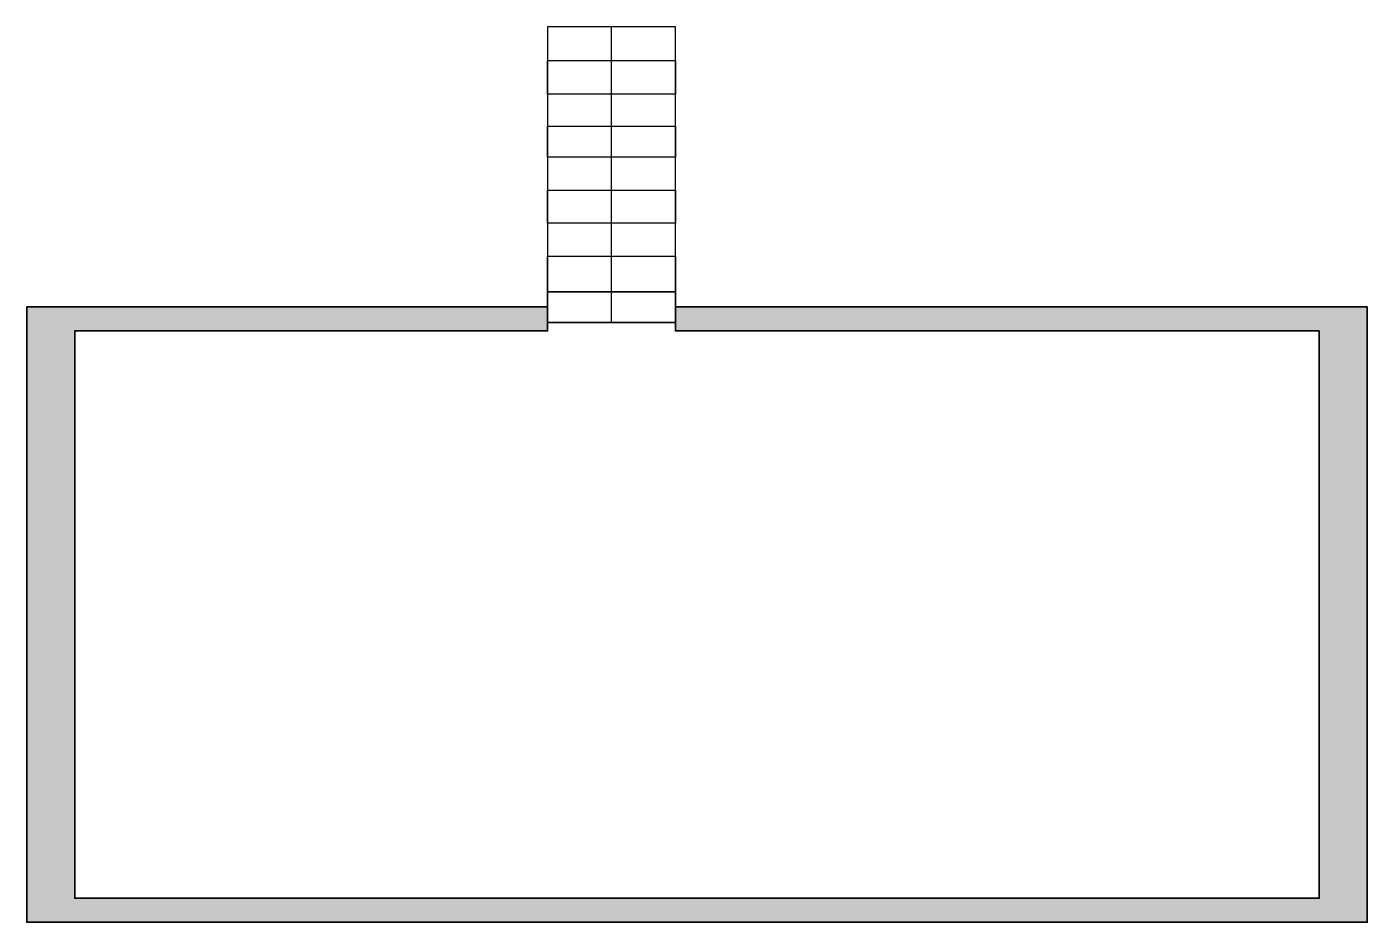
# Model space of a CAD drawing. Header units: millimetres. Extents: x 19754 to 28144, y -14737 to -9134.
import ezdxf

# ---------------------------------------------------------------- set-up
doc = ezdxf.new("R2010")
doc.units = ezdxf.units.MM
doc.layers.add('A-ALV-___-___-EXI', color=250, linetype='Continuous', lineweight=25)
doc.layers.add('A-ESC-___-___-EXI', color=250, linetype='Continuous', lineweight=25)

msp = doc.modelspace()

# ---------------------------------------------------------------- hatches: boundary and pattern name
at = {"layer": 'A-ALV-___-___-EXI'}
for points in [[(19754.5, -14587), (20054.5, -14587), (20054.5, -10887), (19754.5, -10887)], [(20054.5, -11037), (23014.5, -11037), (23014.5, -10887), (20054.5, -10887)], [(23814.5, -11037), (28144.5, -11037), (28144.5, -10887), (23814.5, -10887)], [(28144.5, -14737), (28144.5, -11037), (27844.5, -11037), (27844.5, -14737)], [(19754.5, -14737), (27844.5, -14737), (27844.5, -14587), (19754.5, -14587)]]:
    msp.add_hatch(color=11, dxfattribs=at).paths.add_polyline_path(points)

# ---------------------------------------------------------------- linework, layer by layer
at = {"layer": 'A-ALV-___-___-EXI', "color": 7, "lineweight": 35}
msp.add_lwpolyline([(27844.5, -11037), (27844.5, -14587), (20054.5, -14587), (20054.5, -11037), (23014.5, -11037), (23014.5, -10887), (19754.5, -10887), (19754.5, -14737), (28144.5, -14737), (28144.5, -10887), (23814.5, -10887), (23814.5, -11037)], close=True, dxfattribs=at)
at = {"layer": 'A-ESC-___-___-EXI'}
for p, q in [((23412.6, -9134.1), (23412.6, -10983.6)), ((23014.5, -9556.4), (23014.5, -9754.8)), ((23815.7, -9556.4), (23014.5, -9556.4)), ((23815.7, -9754.8), (23815.7, -9556.4)), ((23014.5, -9754.8), (23815.7, -9754.8)), ((23014.5, -9949), (23014.5, -10155.9)), ((23815.7, -9949), (23014.5, -9949)), ((23815.7, -10155.9), (23815.7, -9949)), ((23014.5, -10155.9), (23815.7, -10155.9)), ((23014.5, -10362.8), (23014.5, -10569.7)), ((23815.7, -10362.8), (23014.5, -10362.8)), ((23815.7, -10569.7), (23815.7, -10362.8)), ((23014.5, -10569.7), (23815.7, -10569.7))]:
    msp.add_line(p, q, dxfattribs=at)
for points in [[(23014.5, -10983.6), (23815.7, -10983.6), (23815.7, -9134.1), (23014.5, -9134.1)], [(23014.5, -9345.2), (23815.7, -9345.2), (23815.7, -9556.4), (23014.5, -9556.4)], [(23014.5, -9754.8), (23815.7, -9754.8), (23815.7, -9949), (23014.5, -9949)], [(23014.5, -10155.9), (23815.7, -10155.9), (23815.7, -10362.8), (23014.5, -10362.8)], [(23014.5, -10569.7), (23815.7, -10569.7), (23815.7, -10793.5), (23014.5, -10793.5)], [(23815.7, -10983.6), (23014.5, -10983.6), (23014.5, -10793.5), (23815.7, -10793.5)]]:
    msp.add_lwpolyline(points, close=True, dxfattribs=at)

doc.saveas('drawing.dxf')
